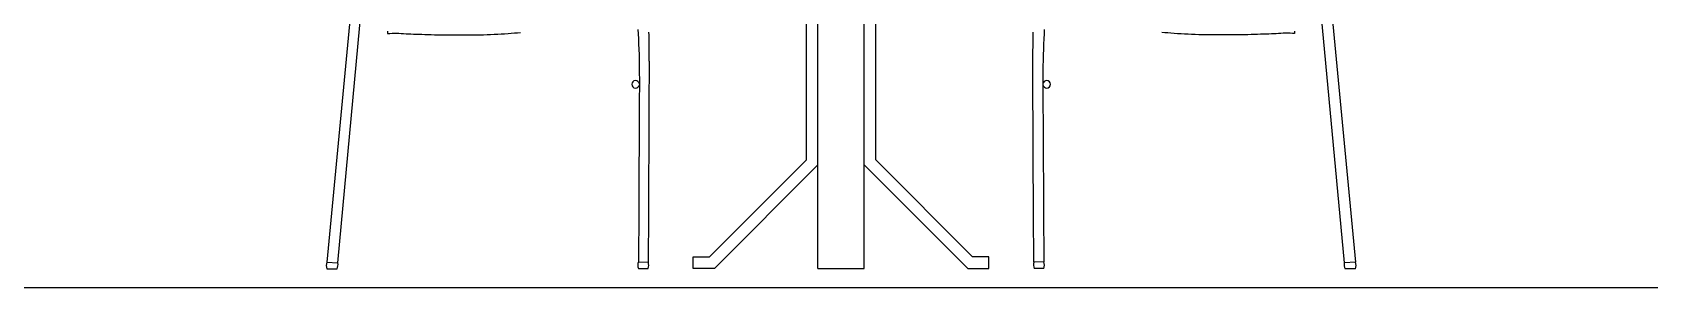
# Model space of a CAD drawing. Header units: millimetres. Extents: x -17017 to 2697, y 1903 to 18260.
# Drawn here: x -16977.298 to -16976.739, y 18247.915 to 18248.003 of the extents above; entities that cross this region are included whole.
import ezdxf

# ---------------------------------------------------------------- set-up
doc = ezdxf.new("R2010")
doc.units = ezdxf.units.MM
doc.layers.add('55', color=7, linetype='Continuous')
doc.layers.add('OP-MOB-MOVIL', color=8, linetype='Continuous')

# ---------------------------------------------------------------- blocks, each defined once
blk = doc.blocks.new('mesas y sillas de cafeteria')
for p, q in [((50.337, -14.9314), (50.337, -14.2514)), ((50.417, -14.9314), (50.417, -14.2514)), ((50.0265, -14.9199), (50.0438, -14.9204)), ((50.7274, -14.9199), (50.7101, -14.9204)), ((49.4881, -14.9319), (49.5057, -14.9319)), ((50.0267, -14.9314), (50.0436, -14.9314)), ((50.337, -14.9314), (50.417, -14.9314)), ((50.7273, -14.9314), (50.7104, -14.9314)), ((51.2658, -14.9319), (51.2482, -14.9319))]:
    blk.add_line(p, q)
for points in [[(50.337, -14.7525), (50.158, -14.9314), (50.1214, -14.9314), (50.1214, -14.9114), (50.1497, -14.9114), (50.317, -14.7442), (50.317, -14.2915), (50.1778, -14.2714), (50.179, -14.2514), (50.337, -14.2726)], [(50.417, -14.7525), (50.596, -14.9314), (50.6325, -14.9314), (50.6325, -14.9114), (50.6043, -14.9114), (50.437, -14.7442), (50.437, -14.2915), (50.5761, -14.2714), (50.575, -14.2514), (50.417, -14.2726)], [(49.548, -14.2923), (49.488, -14.9203), (49.5072, -14.9215), (49.5655, -14.294)], [(51.206, -14.2923), (51.266, -14.9203), (51.2468, -14.9215), (51.1884, -14.294)], [(50.0258, -14.5189), (50.0262, -14.5269), (50.0266, -14.5354), (50.027, -14.5442), (50.0274, -14.5533), (50.0276, -14.5627), (50.0279, -14.5723), (50.028, -14.5825), (50.0281, -14.5935), (50.0282, -14.6059), (50.0282, -14.6198), (50.0281, -14.6358), (50.028, -14.6541), (50.0279, -14.6751), (50.0278, -14.6989), (50.0277, -14.7248), (50.0275, -14.752), (50.0274, -14.7795), (50.0272, -14.8063), (50.0271, -14.8315), (50.0265, -14.9199)], [(50.0438, -14.9204), (50.0444, -14.8363), (50.0444, -14.8265), (50.0445, -14.817), (50.0445, -14.8077), (50.0446, -14.7986), (50.0447, -14.7896), (50.0447, -14.7809), (50.0448, -14.7723), (50.0448, -14.7639), (50.0448, -14.7556), (50.0449, -14.7475), (50.0449, -14.7395), (50.045, -14.7317), (50.045, -14.7242), (50.045, -14.7168), (50.0451, -14.7096), (50.0451, -14.7027), (50.0451, -14.6961), (50.0452, -14.6896), (50.0452, -14.6834), (50.0452, -14.6775), (50.0452, -14.6717), (50.0453, -14.6662), (50.0453, -14.6609), (50.0453, -14.6558), (50.0453, -14.6509), (50.0453, -14.6462), (50.0454, -14.6417), (50.0454, -14.6374), (50.0454, -14.6333), (50.0454, -14.6293), (50.0454, -14.6255), (50.0454, -14.6218), (50.0454, -14.6183), (50.0454, -14.615), (50.0455, -14.6118), (50.0455, -14.6087), (50.0455, -14.6058), (50.0455, -14.603), (50.0455, -14.6003), (50.0455, -14.5977), (50.0455, -14.5952), (50.0455, -14.5928), (50.0455, -14.5906), (50.0455, -14.5884), (50.0455, -14.5863), (50.0455, -14.5843), (50.0455, -14.5823), (50.0455, -14.5804), (50.0455, -14.5786), (50.0455, -14.5768), (50.0455, -14.5751), (50.0454, -14.5734), (50.0454, -14.5718), (50.0454, -14.5702), (50.0454, -14.5686), (50.0454, -14.5671), (50.0454, -14.5655), (50.0454, -14.564), (50.0454, -14.5625), (50.0454, -14.5611), (50.0454, -14.5596), (50.0454, -14.5582), (50.0453, -14.5567), (50.0453, -14.5553), (50.0453, -14.5539), (50.0453, -14.5525), (50.0453, -14.5511), (50.0453, -14.5497), (50.0453, -14.5484), (50.0452, -14.547), (50.0452, -14.5456), (50.0452, -14.5443), (50.0452, -14.543), (50.0452, -14.5416), (50.0451, -14.5403), (50.0451, -14.539), (50.0451, -14.5377), (50.0451, -14.5364), (50.045, -14.535), (50.045, -14.5337), (50.045, -14.5325), (50.045, -14.5312), (50.0449, -14.5299), (50.0449, -14.5286), (50.0449, -14.5273), (50.0448, -14.526), (50.0448, -14.5247), (50.0447, -14.5235)], [(50.7101, -14.9204), (50.7096, -14.8363), (50.7095, -14.8265), (50.7095, -14.817), (50.7094, -14.8077), (50.7093, -14.7986), (50.7093, -14.7896), (50.7092, -14.7809), (50.7092, -14.7723), (50.7091, -14.7639), (50.7091, -14.7556), (50.7091, -14.7475), (50.709, -14.7395), (50.709, -14.7317), (50.7089, -14.7242), (50.7089, -14.7168), (50.7089, -14.7096), (50.7088, -14.7027), (50.7088, -14.6961), (50.7088, -14.6896), (50.7088, -14.6834), (50.7087, -14.6775), (50.7087, -14.6717), (50.7087, -14.6662), (50.7087, -14.6609), (50.7086, -14.6558), (50.7086, -14.6509), (50.7086, -14.6462), (50.7086, -14.6417), (50.7086, -14.6374), (50.7086, -14.6333), (50.7085, -14.6293), (50.7085, -14.6255), (50.7085, -14.6218), (50.7085, -14.6183), (50.7085, -14.615), (50.7085, -14.6118), (50.7085, -14.6087), (50.7085, -14.6058), (50.7085, -14.603), (50.7085, -14.6003), (50.7085, -14.5977), (50.7085, -14.5952), (50.7085, -14.5928), (50.7085, -14.5906), (50.7085, -14.5884), (50.7085, -14.5863), (50.7085, -14.5843), (50.7085, -14.5823), (50.7085, -14.5804), (50.7085, -14.5786), (50.7085, -14.5768), (50.7085, -14.5751), (50.7085, -14.5734), (50.7085, -14.5718), (50.7085, -14.5702), (50.7085, -14.5686), (50.7085, -14.5671), (50.7085, -14.5655), (50.7085, -14.564), (50.7086, -14.5625), (50.7086, -14.5611), (50.7086, -14.5596), (50.7086, -14.5582), (50.7086, -14.5567), (50.7086, -14.5553), (50.7086, -14.5539), (50.7086, -14.5525), (50.7087, -14.5511), (50.7087, -14.5497), (50.7087, -14.5484), (50.7087, -14.547), (50.7087, -14.5456), (50.7087, -14.5443), (50.7088, -14.543), (50.7088, -14.5416), (50.7088, -14.5403), (50.7088, -14.539), (50.7089, -14.5377), (50.7089, -14.5364), (50.7089, -14.535), (50.7089, -14.5337), (50.709, -14.5325), (50.709, -14.5312), (50.709, -14.5299), (50.7091, -14.5286), (50.7091, -14.5273), (50.7091, -14.526), (50.7092, -14.5247), (50.7092, -14.5235)], [(50.7282, -14.5189), (50.7277, -14.5269), (50.7273, -14.5354), (50.7269, -14.5442), (50.7266, -14.5533), (50.7263, -14.5627), (50.7261, -14.5723), (50.7259, -14.5825), (50.7258, -14.5935), (50.7258, -14.6059), (50.7258, -14.6198), (50.7258, -14.6358), (50.7259, -14.6541), (50.726, -14.6751), (50.7261, -14.6989), (50.7263, -14.7248), (50.7264, -14.752), (50.7266, -14.7795), (50.7267, -14.8063), (50.7269, -14.8315), (50.7274, -14.9199)], [(49.5931, -14.5262), (49.597, -14.5258), (49.601, -14.5256), (49.6049, -14.5255), (49.6088, -14.5255), (49.6127, -14.5257), (49.6167, -14.5259), (49.6208, -14.5261), (49.6249, -14.5264), (49.6291, -14.5266), (49.6334, -14.5268), (49.6378, -14.527), (49.6424, -14.5272), (49.6472, -14.5274), (49.6521, -14.5275), (49.6572, -14.5277), (49.6626, -14.5278), (49.6681, -14.5279), (49.6739, -14.5281), (49.6798, -14.5282), (49.6859, -14.5283), (49.6921, -14.5284), (49.6983, -14.5285), (49.7045, -14.5286), (49.7106, -14.5286), (49.7168, -14.5286), (49.7228, -14.5286), (49.7289, -14.5286), (49.7349, -14.5286), (49.7409, -14.5285), (49.7469, -14.5284), (49.7529, -14.5282), (49.759, -14.5281), (49.7651, -14.5279), (49.7712, -14.5277), (49.7774, -14.5274), (49.7835, -14.5272), (49.7895, -14.5269), (49.7954, -14.5265), (49.8012, -14.5261), (49.8068, -14.5257), (49.8122, -14.5252), (49.8175, -14.5247), (49.8225, -14.5241)], [(51.1609, -14.5262), (51.1569, -14.5258), (51.153, -14.5256), (51.1491, -14.5255), (51.1451, -14.5255), (51.1412, -14.5257), (51.1372, -14.5259), (51.1332, -14.5261), (51.1291, -14.5264), (51.1249, -14.5266), (51.1206, -14.5268), (51.1161, -14.527), (51.1115, -14.5272), (51.1068, -14.5274), (51.1019, -14.5275), (51.0967, -14.5277), (51.0914, -14.5278), (51.0858, -14.5279), (51.08, -14.5281), (51.0741, -14.5282), (51.068, -14.5283), (51.0619, -14.5284), (51.0557, -14.5285), (51.0495, -14.5286), (51.0433, -14.5286), (51.0372, -14.5286), (51.0311, -14.5286), (51.0251, -14.5286), (51.0191, -14.5286), (51.0131, -14.5285), (51.0071, -14.5284), (51.001, -14.5282), (50.995, -14.5281), (50.9888, -14.5279), (50.9827, -14.5277), (50.9766, -14.5274), (50.9705, -14.5272), (50.9645, -14.5269), (50.9585, -14.5265), (50.9528, -14.5261), (50.9471, -14.5257), (50.9417, -14.5252), (50.9365, -14.5247), (50.9315, -14.5241)], [(49.5931, -14.5222), (49.5931, -14.5262)], [(51.1609, -14.5222), (51.1609, -14.5262)]]:
    blk.add_lwpolyline(points)
for centre, radius, start, end in [((50.0218, -14.6137), 0.0065, 9.4243, 350.3047), ((50.7322, -14.6137), 0.0065, 189.6953, 170.5757), ((49.5031, -14.9259), 0.0161, 159.6541, 201.7085), ((49.49, -14.9244), 0.0174, 334.4224, 9.3889), ((50.0416, -14.9255), 0.0161, 159.6541, 201.7085), ((50.0208, -14.9254), 0.0236, 345.1065, 12.1566), ((50.7332, -14.9254), 0.0236, 167.8434, 194.8935), ((50.7123, -14.9255), 0.0161, 338.2915, 20.3459), ((51.2639, -14.9244), 0.0174, 170.6111, 205.5776), ((51.2509, -14.9259), 0.0161, 338.2915, 20.3459)]:
    blk.add_arc(centre, radius, start, end)

msp = doc.modelspace()

# ---------------------------------------------------------------- linework, layer by layer
at = {"layer": '55', "linetype": 'ByBlock'}
msp.add_line((-16978.52455, 18247.91532), (-16975.02455, 18247.91532), dxfattribs=at)

# ---------------------------------------------------------------- block references
at = {"layer": 'OP-MOB-MOVIL', "xscale": 0.2, "yscale": 0.2, "zscale": 0.2}
msp.add_blockref('mesas y sillas de cafeteria', (-16987.09422, 18250.90817), dxfattribs=at)

doc.saveas('drawing.dxf')
